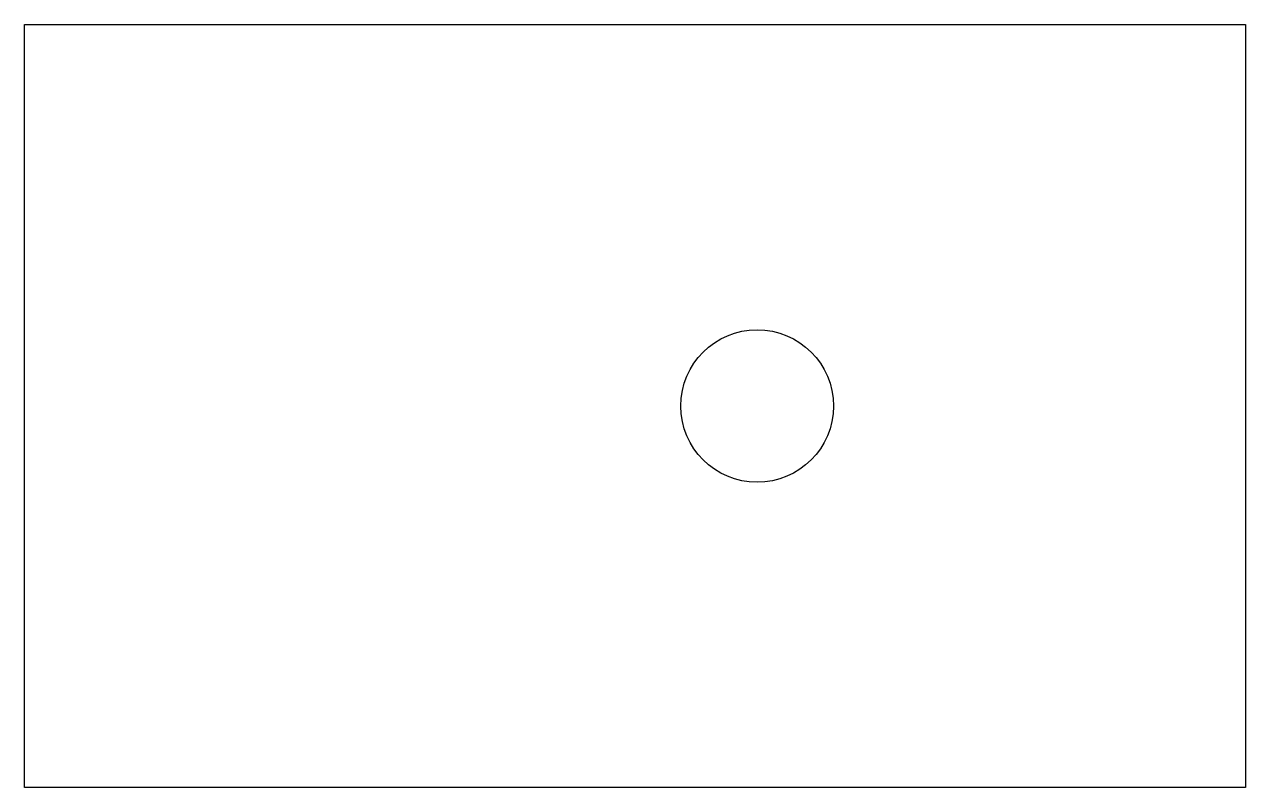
# Model space of a CAD drawing. Header units: millimetres. Extents: x -85 to -5, y -15 to 35.
import ezdxf

# ---------------------------------------------------------------- set-up
doc = ezdxf.new("R2010")
doc.units = ezdxf.units.MM
doc.layers.get('0').update_dxf_attribs({"linetype": 'CONTINUOUS'})

msp = doc.modelspace()

# ---------------------------------------------------------------- linework, layer by layer
msp.add_line((-85, 35), (-37, 35))
msp.add_lwpolyline([(-85, 35), (-5, 35), (-5, -15), (-85, -15)], close=True)
msp.add_circle((-37, 10), 5)

doc.saveas('drawing.dxf')
